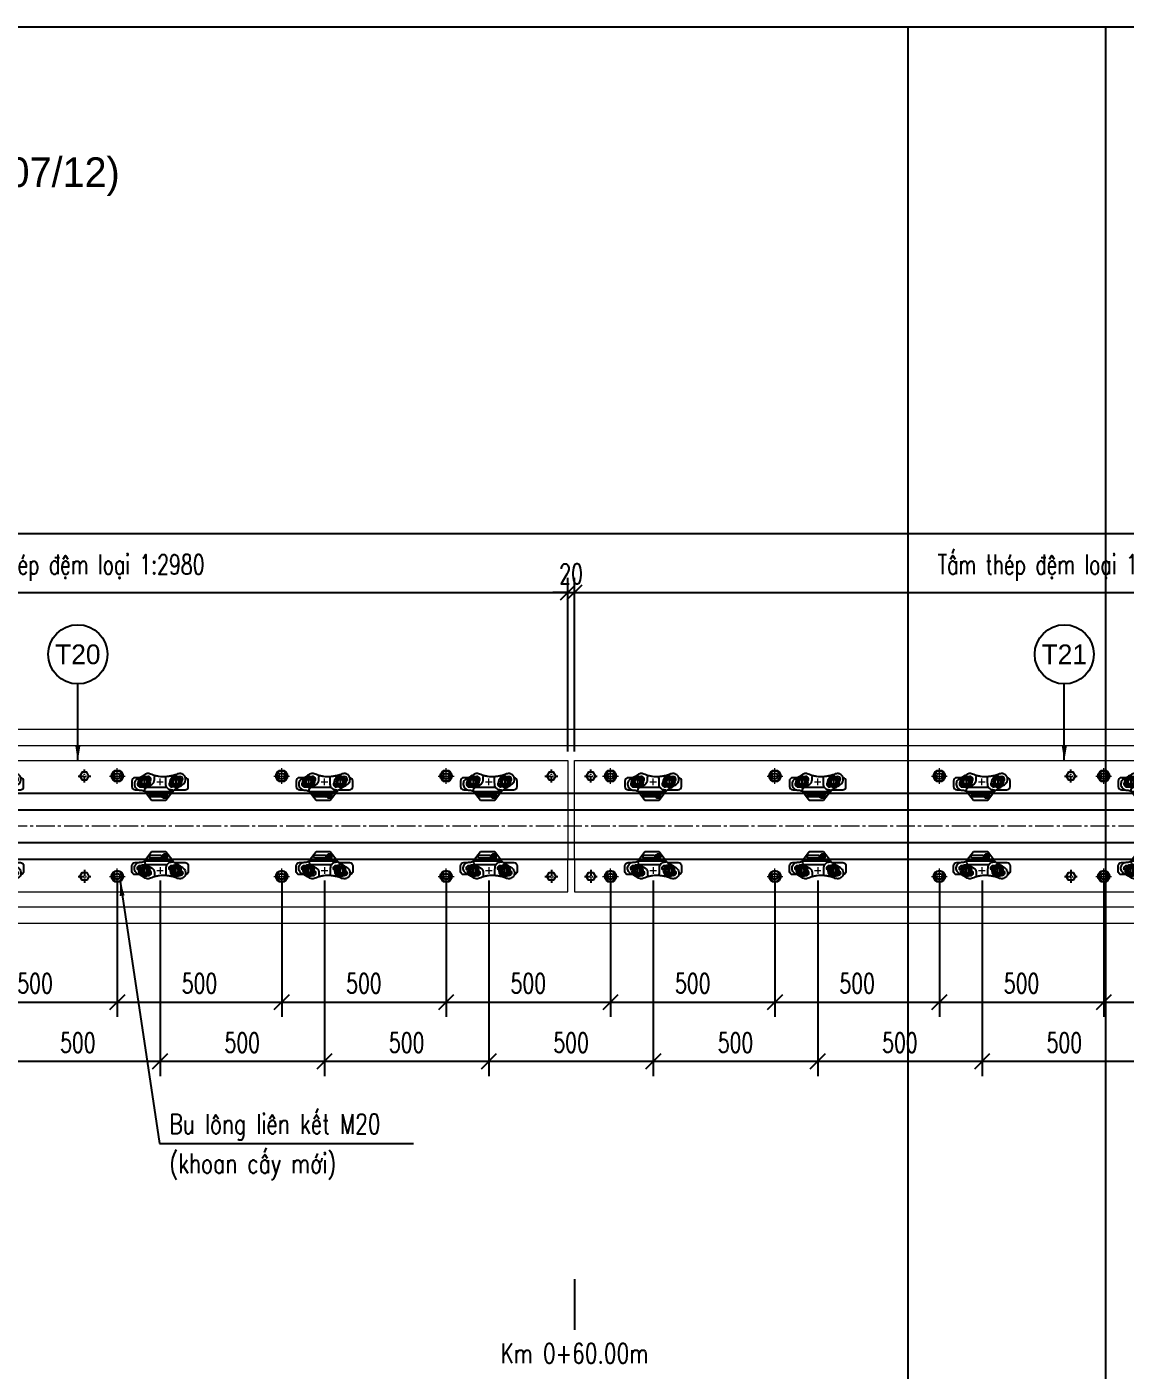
# Model space of a CAD drawing. Header units: millimetres. Extents: x 105795 to 260623, y -660711 to -234400.
# Drawn here: x 193899 to 197239, y -316960 to -312877 of the extents above; entities that cross this region are included whole.
import ezdxf
from ezdxf.enums import TextEntityAlignment as Align

# ---------------------------------------------------------------- set-up
doc = ezdxf.new("R2010")
doc.units = ezdxf.units.MM
doc.header["$LTSCALE"] = 150
doc.header["$MEASUREMENT"] = 0
doc.linetypes.add('CENTER', pattern=[2, 1.25, -0.25, 0.25, -0.25])
doc.linetypes.add('CENTER2', pattern=[1.125, 0.75, -0.125, 0.125, -0.125])
doc.layers.get('Defpoints').update_dxf_attribs({"color": 255})
for name, color, linetype in [('Bulong chinh cao do', 7, 'Continuous'), ('GhichuLytrinh', 2, 'Continuous'), ('PART', 3, 'Continuous'), ('Ray moi', 1, 'Continuous'), ('T-Dim', 8, 'Continuous'), ('T-Hatch', 8, 'Continuous'), ('T-Thay', 3, 'Continuous'), ('T-Truc', 13, 'CENTER2'), ('Tam thep dem', 2, 'Continuous'), ('TEXT', 4, 'Continuous')]:
    doc.layers.add(name, color=color, linetype=linetype)
doc.styles.add('HOA', font='VHAVAN.TTF', dxfattribs={"width": 0.85})
doc.styles.add('THUONG', font='vnsimple.shx', dxfattribs={"width": 0.75})
doc.styles.add('vnsimple', font='vnsimple.shx', dxfattribs={"width": 0.7})
doc.dimstyles.new('30L', dxfattribs={"dimscale": 300, "dimtxt": 0.2, "dimasz": 0.15, "dimexe": 0.15, "dimexo": 0.1, "dimgap": 0.09, "dimtad": 1, "dimdsep": 46, "dimtxsty": 'vnsimple', "dimblk": 'OBLIQUE', "dimcen": 0.09, "dimdle": 0.1, "dimclrd": 256, "dimclre": 256, "dimclrt": 3, "dimadec": 0, "dimazin": 0, "dimtfac": 1, "dimtix": 1, "dimtmove": 1, "dimatfit": 3, "dimfxl": 1, "dimtolj": 1, "dimtzin": 0, "dimarcsym": 0})

# ---------------------------------------------------------------- blocks, each defined once
blk = doc.blocks.new('Bulong M16 chinh cao do')
at = {"layer": 'Bulong chinh cao do', "lineweight": -3}
blk.add_lwpolyline([(-13.9, 0), (-6.9, -12), (6.9, -12), (13.9, 0), (6.9, 12), (-6.9, 12)], close=True, dxfattribs=at)
at = {"layer": 'T-Truc', "color": 250, "linetype": 'CENTER', "lineweight": -3, "ltscale": 0.1}
for p, q in [((-19.4, 0), (19.4, 0)), ((0, -19.4), (0, 19.4))]:
    blk.add_line(p, q, dxfattribs=at)
blk = doc.blocks.new('BU LONG')
at = {"layer": 'PART', "color": 2, "linetype": 'ByBlock', "lineweight": 9, "ltscale": 0.1}
for p, q in [((587063.7, -184968.2), (587063.7, -184920.2)), ((587039.7, -184944.2), (587087.7, -184944.2))]:
    blk.add_line(p, q, dxfattribs=at)
at = {"layer": 'PART', "color": 8, "linetype": 'Continuous'}
blk.add_lwpolyline([(587055.4, -184929.8), (587047.1, -184944.2), (587055.4, -184958.6), (587072.1, -184958.6), (587080.4, -184944.2), (587072.1, -184929.8)], close=True, dxfattribs=at)
at = {"layer": 'PART', "color": 2, "linetype": 'Continuous'}
for radius in [17.6, 8.8]:
    blk.add_circle((587063.7, -184944.2), radius, dxfattribs=at)
blk = doc.blocks.new('coc1')
at = {"layer": 'T-Dim', "color": 250}
for p, q in [((252126.1, -30948.7), (252141.5, -30948.7)), ((252151.5, -30976.2), (252151.5, -31038.5)), ((252171.9, -30984.6), (252171.2, -30984.6)), ((252171.2, -30984.6), (252171.3, -30985.4)), ((252174.9, -30991.4), (252177.5, -30991.4)), ((252177.5, -30983), (252175.9, -30983)), ((252175.9, -30983), (252175.9, -30984.6)), ((252175.9, -30985.9), (252175.9, -30987.5)), ((252177.5, -30987.5), (252175.9, -30987.5)), ((252177.8, -30983.6), (252177.8, -30984.6)), ((252177.8, -30986.9), (252177.8, -30985.9)), ((252178.3, -30984.6), (252178.4, -30984.6)), ((252181.8, -30986.4), (252181.8, -30984)), ((252172.9, -31027.2), (252172.9, -30993.4)), ((252174.9, -31029.2), (252177.5, -31029.2)), ((252179.5, -30993.4), (252179.5, -31027.2)), ((252126.3, -31045.1), (252141.7, -31045.1))]:
    blk.add_line(p, q, dxfattribs=at)
at = {"layer": 'T-Dim', "color": 8}
for p, q in [((252148.7, -30911), (252131.7, -30911)), ((252158.7, -30953.7), (252158.7, -30921)), ((252163.3, -30958.5), (252191, -30979.2)), ((252191, -30979.2), (252191, -31022.5)), ((252191, -31022.5), (252163.3, -31043.3)), ((252121.7, -31059.7), (252121.7, -31073)), ((252158.7, -31073), (252158.7, -31062.1)), ((252131.7, -31083), (252148.7, -31083))]:
    blk.add_line(p, q, dxfattribs=at)
at = {"layer": 'T-Dim', "color": 250}
for points in [[(252147.6, -30948.5), (252140.6, -30936.7), (252126.7, -30936.8), (252120, -30948.9), (252127.1, -30960.8), (252140.9, -30960.6)], [(252147.9, -31044.8), (252140.8, -31033), (252127, -31033.1), (252120.2, -31045.2), (252127.3, -31057.1), (252141.1, -31056.9)]]:
    blk.add_lwpolyline(points, close=True, dxfattribs=at)
blk.add_lwpolyline([(252172.3, -30985.9), (252171.8, -30985.9, -0.402189), (252171.3, -30985.4, -0.402189)], format="xyb", dxfattribs=at)
for points in [[(252171.8, -30984.6), (252171.9, -30984.6)], [(252178.3, -30985.9), (252172.3, -30985.9)], [(252174.6, -30984.6), (252178.3, -30984.6)], [(252178.1, -30984.6), (252179.1, -30984.6)], [(252179.1, -30985.9), (252178.3, -30985.9)]]:
    blk.add_lwpolyline(points, dxfattribs=at)
for centre, radius in [((252133.8, -30949.1), 17.5), ((252133.8, -30948.7), 12), ((252133.8, -30948.7), 8.21), ((252133.8, -30948.7), 7.72), ((252176.2, -30982.5), 7.99), ((252134, -31045.1), 17.7), ((252134, -31045.1), 12), ((252134, -31045.1), 8.58), ((252134, -31045.1), 7.72)]:
    blk.add_circle(centre, radius, dxfattribs=at)
for centre, radius, start, end in [((252126.7, -30936.2), 8.21, 33.8579, 204.33), ((252141.3, -30961.6), 8.21, 217.2187, 24.4659), ((252174.7, -30980.6), 4.86, 309.8531, 235.0368), ((252174.6, -30981), 3.55, 325.9393, 270.8947), ((252174.9, -30993.4), 2, 90, 180), ((252177.5, -30993.4), 2, 0, 90), ((252178.6, -30983.1), 1.56, 288.3305, 324.0231), ((252179, -30987), 1.05, 31.2028, 83.0416), ((252180.9, -30985.2), 1.54, 51.5074, 129.6961), ((252180.9, -30985.2), 1.54, 230.3039, 308.4926), ((252126.6, -31033), 8.58, 40.2477, 202.8953), ((252174.9, -31027.2), 2, 180, 270), ((252177.5, -31027.2), 2, 270, 0), ((252126.6, -31033), 8.58, 243.5906, 244.2653), ((252141.2, -31057), 8.58, 221.8793, 20.5324), ((252141.2, -31057), 8.58, 61.7402, 62.4743)]:
    blk.add_arc(centre, radius, start, end, dxfattribs=at)
at = {"layer": 'T-Dim', "color": 8}
for centre, radius, start, end in [((252131.7, -30921), 10, 90, 172.7502), ((252148.7, -30921), 10, 0, 90), ((252126.6, -31033), 8.58, 358.8777, 359.7675), ((252131.7, -31073), 10, 180, 270), ((252141.2, -31057), 8.58, 179.9374, 180.02), ((252148.7, -31073), 10, 270, 0)]:
    blk.add_arc(centre, radius, start, end, dxfattribs=at)
blk.add_open_spline([(252163.3, -30958.5), (252160.5, -30956.2), (252157.4, -30952.2), (252153.2, -30944.9), (252142, -30926.5), (252136.6, -30921.3), (252129, -30918.9), (252122.3, -30919.2), (252116.3, -30921.6), (252113.2, -30924.9), (252109.9, -30930.5), (252108.9, -30934.1), (252109, -30939.9), (252111.7, -30947.5), (252113.9, -30953.5), (252116, -30959.9), (252117.8, -30970.7), (252118.9, -30980.9), (252119.3, -30990.5), (252118.4, -30998.7), (252116, -31010.1), (252113.9, -31017.1), (252110.2, -31026.3), (252108.6, -31031.1), (252108.6, -31036), (252110, -31039.8), (252119.9, -31056.7), (252121.7, -31059.6), (252124.1, -31064.1), (252128.6, -31071), (252134.1, -31073.9), (252138.8, -31075.4), (252144.9, -31075), (252151.5, -31072.3), (252157.7, -31065.7), (252158.7, -31062.5), (252159.6, -31055.9), (252160.3, -31048.8), (252161.8, -31045.5), (252162.5, -31044.1), (252163.3, -31043.3)], degree=3, knots=[0.587392, 0.587392, 0.587392, 0.587392, 1, 2, 3, 4, 5, 6, 7, 8, 9, 10, 11, 12, 13, 14, 15, 16, 17, 18, 19, 20, 21, 22, 23, 24, 25, 26, 27, 28, 29, 30, 31, 32, 33, 34, 35, 36, 37, 37.680973, 37.680973, 37.680973, 37.680973], dxfattribs=at)
at = {"layer": 'T-Dim', "color": 250}
for points in [[(252163.2, -31042.6), (252163.2, -31038.2), (252163.3, -31005.4), (252163.3, -30985.6), (252163.2, -30962.7), (252163.3, -30959.6), (252163.1, -30959.1), (252162.1, -30958.4), (252161, -30958.3), (252159.8, -30958.4), (252159.3, -30959.4), (252159.2, -30961.2), (252159, -30964), (252158.6, -30966.7), (252158.2, -30968.6), (252157, -30970.9), (252154.7, -30973.5), (252151.8, -30976), (252149.7, -30977.4), (252146.7, -30978.8), (252142.9, -30979.4), (252130.9, -30979.5), (252124.3, -30979.6), (252121.3, -30979.6), (252118.7, -30979.8)], [(252177.8, -30983.6), (252177.8, -30983.2), (252177.7, -30983), (252177.5, -30983)], [(252177.8, -30986.9), (252177.8, -30987.3), (252177.7, -30987.5), (252177.5, -30987.5)], [(252163.2, -31042.6), (252161.8, -31043.7), (252159.6, -31043.5), (252155.8, -31043.3), (252153.2, -31041), (252149.8, -31036.1), (252145.1, -31027.2), (252143.6, -31024.1), (252141.4, -31020.8), (252138.9, -31018.5), (252135.8, -31016.1), (252132.8, -31014.9), (252130.3, -31014.2), (252119.9, -31014.1), (252117.4, -31014.1), (252115.3, -31012.2)]]:
    blk.add_open_spline(points, degree=3, dxfattribs=at)
at = {"layer": 'T-Truc', "color": 250, "lineweight": 9, "ltscale": 30}
for p, q in [((252134, -31007), (252134, -30987)), ((252144, -30997), (252124, -30997))]:
    blk.add_line(p, q, dxfattribs=at)
blk = doc.blocks.new('mnmnbvmnbvmnbmnbbn')
at = {"layer": 'Tam thep dem', "lineweight": 9, "ltscale": 0.5}
for points in [[(0, -300), (0, 0), (2980, 0), (2980, -300)], [(0, -300), (0, -400), (2980, -400), (2980, -300)]]:
    blk.add_lwpolyline(points, dxfattribs=at)
at = {"layer": 'Bulong chinh cao do', "linetype": 'Continuous'}
for p in [(50, -47.5), (1510, -47.5), (2930, -47.5)]:
    blk.add_blockref('Bulong M16 chinh cao do', p, dxfattribs=at)
at = {"layer": 'Bulong chinh cao do', "linetype": 'Continuous', "xscale": -1, "rotation": 180}
for p in [(50, -352.5), (1510, -352.5), (2930, -352.5)]:
    blk.add_blockref('Bulong M16 chinh cao do', p, dxfattribs=at)
at = {"layer": 'PART', "linetype": 'Continuous'}
for p in [(-586953.7, 184896.7), (-586453.7, 184896.7), (-585953.7, 184896.7), (-585453.7, 184896.7), (-584953.7, 184896.7), (-584453.7, 184896.7), (-586953.7, 184591.7), (-586453.7, 184591.7), (-585953.7, 184591.7), (-585453.7, 184591.7), (-584953.7, 184591.7), (-584453.7, 184591.7)]:
    blk.add_blockref('BU LONG', p, dxfattribs=at)
at = {"layer": 'T-Dim', "rotation": 270}
for p in [(31237, 252069), (31737, 252069), (32236.3, 252069, 616), (32737, 252069), (33237, 252069), (33737, 252069)]:
    blk.add_blockref('coc1', p, dxfattribs=at)
at = {"layer": 'T-Dim', "xscale": -1, "rotation": 270}
for p in [(31237, -252469), (31737, -252469), (32236.3, -252469, 616), (32737, -252469), (33237, -252469), (33737, -252469)]:
    blk.add_blockref('coc1', p, dxfattribs=at)
blk = doc.blocks.new('_Oblique')
at = {"color": 0, "linetype": 'ByBlock', "lineweight": -2}
blk.add_line((-0.5, -0.5), (0.5, 0.5), dxfattribs=at)
blk = doc.blocks.new('*D287')
at = {"layer": 'Defpoints', "color": 0, "linetype": 'Continuous', "transparency": 16777216}
for p in [(193674.5, -315447.7), (194174.5, -315447.7), (194174.5, -315841.7)]:
    blk.add_point(p, dxfattribs=at)
at = {"layer": 'T-Dim', "linetype": 'Continuous', "lineweight": -2, "transparency": 16777216}
for p, q in [((193674.5, -315477.7), (193674.5, -315886.7)), ((194174.5, -315477.7), (194174.5, -315886.7)), ((193644.5, -315841.7), (194204.5, -315841.7))]:
    blk.add_line(p, q, dxfattribs=at)
at = {"layer": 'T-Dim', "linetype": 'Continuous', "lineweight": -2, "transparency": 16777216, "xscale": 45, "yscale": 45, "zscale": 45, "rotation": 180}
blk.add_blockref('_Oblique', (193674.5, -315841.7), dxfattribs=at)
at = {"layer": 'T-Dim', "linetype": 'Continuous', "lineweight": -2, "transparency": 16777216, "xscale": 45, "yscale": 45, "zscale": 45}
blk.add_blockref('_Oblique', (194174.5, -315841.7), dxfattribs=at)
at = {"layer": 'T-Dim', "color": 3, "linetype": 'Continuous', "transparency": 16777216, "insert": (193924.5, -315784.7), "char_height": 60, "attachment_point": 5, "style": 'vnsimple'}
blk.add_mtext('\\A1;500', dxfattribs=at)
blk = doc.blocks.new('*D288')
at = {"layer": 'Defpoints', "color": 0, "linetype": 'Continuous', "transparency": 16777216}
for p in [(193804.5, -315441.6), (194304.5, -315441.6), (193804.5, -316021.7)]:
    blk.add_point(p, dxfattribs=at)
at = {"layer": 'T-Dim', "linetype": 'Continuous', "lineweight": -2, "transparency": 16777216}
for p, q in [((193804.5, -315471.6), (193804.5, -316066.7)), ((194304.5, -315471.6), (194304.5, -316066.7)), ((194334.5, -316021.7), (193774.5, -316021.7))]:
    blk.add_line(p, q, dxfattribs=at)
at = {"layer": 'T-Dim', "linetype": 'Continuous', "lineweight": -2, "transparency": 16777216, "xscale": 45, "yscale": 45, "zscale": 45, "rotation": 180}
blk.add_blockref('_Oblique', (193804.5, -316021.7), dxfattribs=at)
at = {"layer": 'T-Dim', "linetype": 'Continuous', "lineweight": -2, "transparency": 16777216, "xscale": 45, "yscale": 45, "zscale": 45}
blk.add_blockref('_Oblique', (194304.5, -316021.7), dxfattribs=at)
at = {"layer": 'T-Dim', "color": 3, "linetype": 'Continuous', "transparency": 16777216, "insert": (194054.5, -315964.7), "char_height": 60, "attachment_point": 5, "style": 'vnsimple'}
blk.add_mtext('\\A1;500', dxfattribs=at)
blk = doc.blocks.new('*D289')
at = {"layer": 'Defpoints', "color": 0, "linetype": 'Continuous', "transparency": 16777216}
for p in [(194174.5, -315447.7), (194674.5, -315447.7), (194674.5, -315841.7)]:
    blk.add_point(p, dxfattribs=at)
at = {"layer": 'T-Dim', "linetype": 'Continuous', "lineweight": -2, "transparency": 16777216}
for p, q in [((194174.5, -315477.7), (194174.5, -315886.7)), ((194674.5, -315477.7), (194674.5, -315886.7)), ((194144.5, -315841.7), (194704.5, -315841.7))]:
    blk.add_line(p, q, dxfattribs=at)
at = {"layer": 'T-Dim', "linetype": 'Continuous', "lineweight": -2, "transparency": 16777216, "xscale": 45, "yscale": 45, "zscale": 45, "rotation": 180}
blk.add_blockref('_Oblique', (194174.5, -315841.7), dxfattribs=at)
at = {"layer": 'T-Dim', "linetype": 'Continuous', "lineweight": -2, "transparency": 16777216, "xscale": 45, "yscale": 45, "zscale": 45}
blk.add_blockref('_Oblique', (194674.5, -315841.7), dxfattribs=at)
at = {"layer": 'T-Dim', "color": 3, "linetype": 'Continuous', "transparency": 16777216, "insert": (194424.5, -315784.7), "char_height": 60, "attachment_point": 5, "style": 'vnsimple'}
blk.add_mtext('\\A1;500', dxfattribs=at)
blk = doc.blocks.new('*D290')
at = {"layer": 'Defpoints', "color": 0, "linetype": 'Continuous', "transparency": 16777216}
for p in [(194304.5, -315441.6), (194804.5, -315441.6), (194304.5, -316021.7)]:
    blk.add_point(p, dxfattribs=at)
at = {"layer": 'T-Dim', "linetype": 'Continuous', "lineweight": -2, "transparency": 16777216}
for p, q in [((194304.5, -315471.6), (194304.5, -316066.7)), ((194804.5, -315471.6), (194804.5, -316066.7)), ((194834.5, -316021.7), (194274.5, -316021.7))]:
    blk.add_line(p, q, dxfattribs=at)
at = {"layer": 'T-Dim', "linetype": 'Continuous', "lineweight": -2, "transparency": 16777216, "xscale": 45, "yscale": 45, "zscale": 45, "rotation": 180}
blk.add_blockref('_Oblique', (194304.5, -316021.7), dxfattribs=at)
at = {"layer": 'T-Dim', "linetype": 'Continuous', "lineweight": -2, "transparency": 16777216, "xscale": 45, "yscale": 45, "zscale": 45}
blk.add_blockref('_Oblique', (194804.5, -316021.7), dxfattribs=at)
at = {"layer": 'T-Dim', "color": 3, "linetype": 'Continuous', "transparency": 16777216, "insert": (194554.5, -315964.7), "char_height": 60, "attachment_point": 5, "style": 'vnsimple'}
blk.add_mtext('\\A1;500', dxfattribs=at)
blk = doc.blocks.new('*D291')
at = {"layer": 'Defpoints', "color": 0, "linetype": 'Continuous', "transparency": 16777216}
for p in [(194674.5, -315447.7), (195174.5, -315447.7), (195174.5, -315841.7)]:
    blk.add_point(p, dxfattribs=at)
at = {"layer": 'T-Dim', "linetype": 'Continuous', "lineweight": -2, "transparency": 16777216}
for p, q in [((194674.5, -315477.7), (194674.5, -315886.7)), ((195174.5, -315477.7), (195174.5, -315886.7)), ((194644.5, -315841.7), (195204.5, -315841.7))]:
    blk.add_line(p, q, dxfattribs=at)
at = {"layer": 'T-Dim', "linetype": 'Continuous', "lineweight": -2, "transparency": 16777216, "xscale": 45, "yscale": 45, "zscale": 45, "rotation": 180}
blk.add_blockref('_Oblique', (194674.5, -315841.7), dxfattribs=at)
at = {"layer": 'T-Dim', "linetype": 'Continuous', "lineweight": -2, "transparency": 16777216, "xscale": 45, "yscale": 45, "zscale": 45}
blk.add_blockref('_Oblique', (195174.5, -315841.7), dxfattribs=at)
at = {"layer": 'T-Dim', "color": 3, "linetype": 'Continuous', "transparency": 16777216, "insert": (194924.5, -315784.7), "char_height": 60, "attachment_point": 5, "style": 'vnsimple'}
blk.add_mtext('\\A1;500', dxfattribs=at)
blk = doc.blocks.new('*D292')
at = {"layer": 'Defpoints', "color": 0, "linetype": 'Continuous', "transparency": 16777216}
for p in [(194804.5, -315441.6), (195304.5, -315441.6), (194804.5, -316021.7)]:
    blk.add_point(p, dxfattribs=at)
at = {"layer": 'T-Dim', "linetype": 'Continuous', "lineweight": -2, "transparency": 16777216}
for p, q in [((194804.5, -315471.6), (194804.5, -316066.7)), ((195304.5, -315471.6), (195304.5, -316066.7)), ((195334.5, -316021.7), (194774.5, -316021.7))]:
    blk.add_line(p, q, dxfattribs=at)
at = {"layer": 'T-Dim', "linetype": 'Continuous', "lineweight": -2, "transparency": 16777216, "xscale": 45, "yscale": 45, "zscale": 45, "rotation": 180}
blk.add_blockref('_Oblique', (194804.5, -316021.7), dxfattribs=at)
at = {"layer": 'T-Dim', "linetype": 'Continuous', "lineweight": -2, "transparency": 16777216, "xscale": 45, "yscale": 45, "zscale": 45}
blk.add_blockref('_Oblique', (195304.5, -316021.7), dxfattribs=at)
at = {"layer": 'T-Dim', "color": 3, "linetype": 'Continuous', "transparency": 16777216, "insert": (195054.5, -315964.7), "char_height": 60, "attachment_point": 5, "style": 'vnsimple'}
blk.add_mtext('\\A1;500', dxfattribs=at)
blk = doc.blocks.new('*D293')
at = {"layer": 'Defpoints', "color": 0, "linetype": 'Continuous', "transparency": 16777216}
for p in [(195174.5, -315447.7), (195674.5, -315447.7), (195674.5, -315841.7)]:
    blk.add_point(p, dxfattribs=at)
at = {"layer": 'T-Dim', "linetype": 'Continuous', "lineweight": -2, "transparency": 16777216}
for p, q in [((195174.5, -315477.7), (195174.5, -315886.7)), ((195674.5, -315477.7), (195674.5, -315886.7)), ((195144.5, -315841.7), (195704.5, -315841.7))]:
    blk.add_line(p, q, dxfattribs=at)
at = {"layer": 'T-Dim', "linetype": 'Continuous', "lineweight": -2, "transparency": 16777216, "xscale": 45, "yscale": 45, "zscale": 45, "rotation": 180}
blk.add_blockref('_Oblique', (195174.5, -315841.7), dxfattribs=at)
at = {"layer": 'T-Dim', "linetype": 'Continuous', "lineweight": -2, "transparency": 16777216, "xscale": 45, "yscale": 45, "zscale": 45}
blk.add_blockref('_Oblique', (195674.5, -315841.7), dxfattribs=at)
at = {"layer": 'T-Dim', "color": 3, "linetype": 'Continuous', "transparency": 16777216, "insert": (195424.5, -315784.7), "char_height": 60, "attachment_point": 5, "style": 'vnsimple'}
blk.add_mtext('\\A1;500', dxfattribs=at)
blk = doc.blocks.new('*D294')
at = {"layer": 'Defpoints', "color": 0, "linetype": 'Continuous', "transparency": 16777216}
for p in [(195304.5, -315441.6), (195804.5, -315441.6), (195304.5, -316021.7)]:
    blk.add_point(p, dxfattribs=at)
at = {"layer": 'T-Dim', "linetype": 'Continuous', "lineweight": -2, "transparency": 16777216}
for p, q in [((195304.5, -315471.6), (195304.5, -316066.7)), ((195804.5, -315471.6), (195804.5, -316066.7)), ((195834.5, -316021.7), (195274.5, -316021.7))]:
    blk.add_line(p, q, dxfattribs=at)
at = {"layer": 'T-Dim', "linetype": 'Continuous', "lineweight": -2, "transparency": 16777216, "xscale": 45, "yscale": 45, "zscale": 45, "rotation": 180}
blk.add_blockref('_Oblique', (195304.5, -316021.7), dxfattribs=at)
at = {"layer": 'T-Dim', "linetype": 'Continuous', "lineweight": -2, "transparency": 16777216, "xscale": 45, "yscale": 45, "zscale": 45}
blk.add_blockref('_Oblique', (195804.5, -316021.7), dxfattribs=at)
at = {"layer": 'T-Dim', "color": 3, "linetype": 'Continuous', "transparency": 16777216, "insert": (195554.5, -315964.7), "char_height": 60, "attachment_point": 5, "style": 'vnsimple'}
blk.add_mtext('\\A1;500', dxfattribs=at)
blk = doc.blocks.new('*D295')
at = {"layer": 'Defpoints', "color": 0, "linetype": 'Continuous', "transparency": 16777216}
for p in [(195674.5, -315447.7), (196174.5, -315447.7), (196174.5, -315841.7)]:
    blk.add_point(p, dxfattribs=at)
at = {"layer": 'T-Dim', "linetype": 'Continuous', "lineweight": -2, "transparency": 16777216}
for p, q in [((195674.5, -315477.7), (195674.5, -315886.7)), ((196174.5, -315477.7), (196174.5, -315886.7)), ((195644.5, -315841.7), (196204.5, -315841.7))]:
    blk.add_line(p, q, dxfattribs=at)
at = {"layer": 'T-Dim', "linetype": 'Continuous', "lineweight": -2, "transparency": 16777216, "xscale": 45, "yscale": 45, "zscale": 45, "rotation": 180}
blk.add_blockref('_Oblique', (195674.5, -315841.7), dxfattribs=at)
at = {"layer": 'T-Dim', "linetype": 'Continuous', "lineweight": -2, "transparency": 16777216, "xscale": 45, "yscale": 45, "zscale": 45}
blk.add_blockref('_Oblique', (196174.5, -315841.7), dxfattribs=at)
at = {"layer": 'T-Dim', "color": 3, "linetype": 'Continuous', "transparency": 16777216, "insert": (195924.5, -315784.7), "char_height": 60, "attachment_point": 5, "style": 'vnsimple'}
blk.add_mtext('\\A1;500', dxfattribs=at)
blk = doc.blocks.new('*D296')
at = {"layer": 'Defpoints', "color": 0, "linetype": 'Continuous', "transparency": 16777216}
for p in [(195804.5, -315441.6), (196304.5, -315441.6), (195804.5, -316021.7)]:
    blk.add_point(p, dxfattribs=at)
at = {"layer": 'T-Dim', "linetype": 'Continuous', "lineweight": -2, "transparency": 16777216}
for p, q in [((195804.5, -315471.6), (195804.5, -316066.7)), ((196304.5, -315471.6), (196304.5, -316066.7)), ((196334.5, -316021.7), (195774.5, -316021.7))]:
    blk.add_line(p, q, dxfattribs=at)
at = {"layer": 'T-Dim', "linetype": 'Continuous', "lineweight": -2, "transparency": 16777216, "xscale": 45, "yscale": 45, "zscale": 45, "rotation": 180}
blk.add_blockref('_Oblique', (195804.5, -316021.7), dxfattribs=at)
at = {"layer": 'T-Dim', "linetype": 'Continuous', "lineweight": -2, "transparency": 16777216, "xscale": 45, "yscale": 45, "zscale": 45}
blk.add_blockref('_Oblique', (196304.5, -316021.7), dxfattribs=at)
at = {"layer": 'T-Dim', "color": 3, "linetype": 'Continuous', "transparency": 16777216, "insert": (196054.5, -315964.7), "char_height": 60, "attachment_point": 5, "style": 'vnsimple'}
blk.add_mtext('\\A1;500', dxfattribs=at)
blk = doc.blocks.new('*D297')
at = {"layer": 'Defpoints', "color": 0, "linetype": 'Continuous', "transparency": 16777216}
for p in [(196174.5, -315447.7), (196674.5, -315447.7), (196674.5, -315841.7)]:
    blk.add_point(p, dxfattribs=at)
at = {"layer": 'T-Dim', "linetype": 'Continuous', "lineweight": -2, "transparency": 16777216}
for p, q in [((196174.5, -315477.7), (196174.5, -315886.7)), ((196674.5, -315477.7), (196674.5, -315886.7)), ((196144.5, -315841.7), (196704.5, -315841.7))]:
    blk.add_line(p, q, dxfattribs=at)
at = {"layer": 'T-Dim', "linetype": 'Continuous', "lineweight": -2, "transparency": 16777216, "xscale": 45, "yscale": 45, "zscale": 45, "rotation": 180}
blk.add_blockref('_Oblique', (196174.5, -315841.7), dxfattribs=at)
at = {"layer": 'T-Dim', "linetype": 'Continuous', "lineweight": -2, "transparency": 16777216, "xscale": 45, "yscale": 45, "zscale": 45}
blk.add_blockref('_Oblique', (196674.5, -315841.7), dxfattribs=at)
at = {"layer": 'T-Dim', "color": 3, "linetype": 'Continuous', "transparency": 16777216, "insert": (196424.5, -315784.7), "char_height": 60, "attachment_point": 5, "style": 'vnsimple'}
blk.add_mtext('\\A1;500', dxfattribs=at)
blk = doc.blocks.new('*D298')
at = {"layer": 'Defpoints', "color": 0, "linetype": 'Continuous', "transparency": 16777216}
for p in [(196304.5, -315441.6), (196804.5, -315441.6), (196304.5, -316021.7)]:
    blk.add_point(p, dxfattribs=at)
at = {"layer": 'T-Dim', "linetype": 'Continuous', "lineweight": -2, "transparency": 16777216}
for p, q in [((196304.5, -315471.6), (196304.5, -316066.7)), ((196804.5, -315471.6), (196804.5, -316066.7)), ((196834.5, -316021.7), (196274.5, -316021.7))]:
    blk.add_line(p, q, dxfattribs=at)
at = {"layer": 'T-Dim', "linetype": 'Continuous', "lineweight": -2, "transparency": 16777216, "xscale": 45, "yscale": 45, "zscale": 45, "rotation": 180}
blk.add_blockref('_Oblique', (196304.5, -316021.7), dxfattribs=at)
at = {"layer": 'T-Dim', "linetype": 'Continuous', "lineweight": -2, "transparency": 16777216, "xscale": 45, "yscale": 45, "zscale": 45}
blk.add_blockref('_Oblique', (196804.5, -316021.7), dxfattribs=at)
at = {"layer": 'T-Dim', "color": 3, "linetype": 'Continuous', "transparency": 16777216, "insert": (196554.5, -315964.7), "char_height": 60, "attachment_point": 5, "style": 'vnsimple'}
blk.add_mtext('\\A1;500', dxfattribs=at)
blk = doc.blocks.new('*D299')
at = {"layer": 'Defpoints', "color": 0, "linetype": 'Continuous', "transparency": 16777216}
for p in [(196674.5, -315447.7), (197174.5, -315447.7), (197174.5, -315841.7)]:
    blk.add_point(p, dxfattribs=at)
at = {"layer": 'T-Dim', "linetype": 'Continuous', "lineweight": -2, "transparency": 16777216}
for p, q in [((196674.5, -315477.7), (196674.5, -315886.7)), ((197174.5, -315477.7), (197174.5, -315886.7)), ((196644.5, -315841.7), (197204.5, -315841.7))]:
    blk.add_line(p, q, dxfattribs=at)
at = {"layer": 'T-Dim', "linetype": 'Continuous', "lineweight": -2, "transparency": 16777216, "xscale": 45, "yscale": 45, "zscale": 45, "rotation": 180}
blk.add_blockref('_Oblique', (196674.5, -315841.7), dxfattribs=at)
at = {"layer": 'T-Dim', "linetype": 'Continuous', "lineweight": -2, "transparency": 16777216, "xscale": 45, "yscale": 45, "zscale": 45}
blk.add_blockref('_Oblique', (197174.5, -315841.7), dxfattribs=at)
at = {"layer": 'T-Dim', "color": 3, "linetype": 'Continuous', "transparency": 16777216, "insert": (196924.5, -315784.7), "char_height": 60, "attachment_point": 5, "style": 'vnsimple'}
blk.add_mtext('\\A1;500', dxfattribs=at)
blk = doc.blocks.new('*D300')
at = {"layer": 'Defpoints', "color": 0, "linetype": 'Continuous', "transparency": 16777216}
for p in [(196804.5, -315441.6), (197304.5, -315441.6), (196804.5, -316021.7)]:
    blk.add_point(p, dxfattribs=at)
at = {"layer": 'T-Dim', "linetype": 'Continuous', "lineweight": -2, "transparency": 16777216}
for p, q in [((196804.5, -315471.6), (196804.5, -316066.7)), ((197304.5, -315471.6), (197304.5, -316066.7)), ((197334.5, -316021.7), (196774.5, -316021.7))]:
    blk.add_line(p, q, dxfattribs=at)
at = {"layer": 'T-Dim', "linetype": 'Continuous', "lineweight": -2, "transparency": 16777216, "xscale": 45, "yscale": 45, "zscale": 45, "rotation": 180}
blk.add_blockref('_Oblique', (196804.5, -316021.7), dxfattribs=at)
at = {"layer": 'T-Dim', "linetype": 'Continuous', "lineweight": -2, "transparency": 16777216, "xscale": 45, "yscale": 45, "zscale": 45}
blk.add_blockref('_Oblique', (197304.5, -316021.7), dxfattribs=at)
at = {"layer": 'T-Dim', "color": 3, "linetype": 'Continuous', "transparency": 16777216, "insert": (197054.5, -315964.7), "char_height": 60, "attachment_point": 5, "style": 'vnsimple'}
blk.add_mtext('\\A1;500', dxfattribs=at)
blk = doc.blocks.new('*D301')
at = {"layer": 'Defpoints', "color": 0, "linetype": 'Continuous', "transparency": 16777216}
for p in [(197174.5, -315447.7), (197674.5, -315447.7), (197674.5, -315841.7)]:
    blk.add_point(p, dxfattribs=at)
at = {"layer": 'T-Dim', "linetype": 'Continuous', "lineweight": -2, "transparency": 16777216}
for p, q in [((197174.5, -315477.7), (197174.5, -315886.7)), ((197674.5, -315477.7), (197674.5, -315886.7)), ((197144.5, -315841.7), (197704.5, -315841.7))]:
    blk.add_line(p, q, dxfattribs=at)
at = {"layer": 'T-Dim', "linetype": 'Continuous', "lineweight": -2, "transparency": 16777216, "xscale": 45, "yscale": 45, "zscale": 45, "rotation": 180}
blk.add_blockref('_Oblique', (197174.5, -315841.7), dxfattribs=at)
at = {"layer": 'T-Dim', "linetype": 'Continuous', "lineweight": -2, "transparency": 16777216, "xscale": 45, "yscale": 45, "zscale": 45}
blk.add_blockref('_Oblique', (197674.5, -315841.7), dxfattribs=at)
at = {"layer": 'T-Dim', "color": 3, "linetype": 'Continuous', "transparency": 16777216, "insert": (197424.5, -315784.7), "char_height": 60, "attachment_point": 5, "style": 'vnsimple'}
blk.add_mtext('\\A1;500', dxfattribs=at)
blk = doc.blocks.new('*D487')
at = {"layer": 'Defpoints', "color": 0, "transparency": 16777216}
for p in [(195544.5, -314596.7), (192564.5, -315109.4), (195544.5, -315109.4)]:
    blk.add_point(p, dxfattribs=at)
at = {"layer": 'T-Dim', "lineweight": -2, "transparency": 16777216}
for p, q in [((192564.5, -315079.4), (192564.5, -314551.7)), ((195544.5, -315079.4), (195544.5, -314551.7)), ((192534.5, -314596.7), (195574.5, -314596.7))]:
    blk.add_line(p, q, dxfattribs=at)
at = {"layer": 'T-Dim', "lineweight": -2, "transparency": 16777216, "xscale": 45, "yscale": 45, "zscale": 45, "rotation": 180}
blk.add_blockref('_Oblique', (192564.5, -314596.7), dxfattribs=at)
at = {"layer": 'T-Dim', "lineweight": -2, "transparency": 16777216, "xscale": 45, "yscale": 45, "zscale": 45}
blk.add_blockref('_Oblique', (195544.5, -314596.7), dxfattribs=at)
at = {"layer": 'T-Dim', "color": 3, "transparency": 16777216, "insert": (194054.5, -314521.1), "char_height": 60, "attachment_point": 5, "style": 'vnsimple'}
blk.add_mtext('\\A1;TÊm thÐp ®Öm lo¹i 1:2980', dxfattribs=at)
blk = doc.blocks.new('*D488')
at = {"layer": 'Defpoints', "color": 0, "linetype": 'Continuous', "transparency": 16777216}
for p in [(195564.5, -314596.7), (195544.5, -315106.7), (195564.5, -315106.7)]:
    blk.add_point(p, dxfattribs=at)
at = {"layer": 'T-Dim', "linetype": 'Continuous', "lineweight": -2, "transparency": 16777216}
for p, q in [((195544.5, -315076.7), (195544.5, -314551.7)), ((195564.5, -315076.7), (195564.5, -314551.7)), ((195544.5, -314596.7), (195499.5, -314596.7)), ((195544.5, -314596.7), (195564.5, -314596.7)), ((195564.5, -314596.7), (195609.5, -314596.7))]:
    blk.add_line(p, q, dxfattribs=at)
at = {"layer": 'T-Dim', "linetype": 'Continuous', "lineweight": -2, "transparency": 16777216, "xscale": 45, "yscale": 45, "zscale": 45}
blk.add_blockref('_Oblique', (195544.5, -314596.7), dxfattribs=at)
at = {"layer": 'T-Dim', "linetype": 'Continuous', "lineweight": -2, "transparency": 16777216, "xscale": 45, "yscale": 45, "zscale": 45, "rotation": 180}
blk.add_blockref('_Oblique', (195564.5, -314596.7), dxfattribs=at)
at = {"layer": 'T-Dim', "color": 3, "linetype": 'Continuous', "transparency": 16777216, "insert": (195554.5, -314539.7), "char_height": 60, "attachment_point": 5, "style": 'vnsimple'}
blk.add_mtext('\\A1;20', dxfattribs=at)
blk = doc.blocks.new('*D489')
at = {"layer": 'Defpoints', "color": 0, "transparency": 16777216}
for p in [(198544.5, -314596.7), (195564.5, -315109.4), (198544.5, -315109.4)]:
    blk.add_point(p, dxfattribs=at)
at = {"layer": 'T-Dim', "lineweight": -2, "transparency": 16777216}
for p, q in [((195564.5, -315079.4), (195564.5, -314551.7)), ((198544.5, -315079.4), (198544.5, -314551.7)), ((195534.5, -314596.7), (198574.5, -314596.7))]:
    blk.add_line(p, q, dxfattribs=at)
at = {"layer": 'T-Dim', "lineweight": -2, "transparency": 16777216, "xscale": 45, "yscale": 45, "zscale": 45, "rotation": 180}
blk.add_blockref('_Oblique', (195564.5, -314596.7), dxfattribs=at)
at = {"layer": 'T-Dim', "lineweight": -2, "transparency": 16777216, "xscale": 45, "yscale": 45, "zscale": 45}
blk.add_blockref('_Oblique', (198544.5, -314596.7), dxfattribs=at)
at = {"layer": 'T-Dim', "color": 3, "transparency": 16777216, "insert": (197054.5, -314521.1), "char_height": 60, "attachment_point": 5, "style": 'vnsimple'}
blk.add_mtext('\\A1;TÊm thÐp ®Öm lo¹i 1:2980', dxfattribs=at)
blk = doc.blocks.new('*D546')
at = {"layer": 'Defpoints', "color": 0, "transparency": 16777216}
for p in [(204379.5, -314416.7), (192539.5, -315206.7), (204379.5, -315206.7)]:
    blk.add_point(p, dxfattribs=at)
at = {"layer": 'T-Hatch', "lineweight": -2, "transparency": 16777216}
for p, q in [((192539.5, -315176.7), (192539.5, -314371.7)), ((204379.5, -315176.7), (204379.5, -314371.7)), ((192509.5, -314416.7), (204409.5, -314416.7))]:
    blk.add_line(p, q, dxfattribs=at)
at = {"layer": 'T-Hatch', "lineweight": -2, "transparency": 16777216, "xscale": 45, "yscale": 45, "zscale": 45, "rotation": 180}
blk.add_blockref('_Oblique', (192539.5, -314416.7), dxfattribs=at)
at = {"layer": 'T-Hatch', "lineweight": -2, "transparency": 16777216, "xscale": 45, "yscale": 45, "zscale": 45}
blk.add_blockref('_Oblique', (204379.5, -314416.7), dxfattribs=at)
at = {"layer": 'T-Hatch', "color": 3, "transparency": 16777216, "insert": (198459.5, -314344), "char_height": 60, "attachment_point": 5, "style": 'vnsimple'}
blk.add_mtext('\\A1;Thanh ray tËn dông l¹i (ray S6):11840', dxfattribs=at)
blk = doc.blocks.new('Chi dan')
at = {"layer": 'T-Dim'}
blk.add_leader([(0, -245), (0, -10)], dimstyle='30L', override={"dimgap": 0.09, "dimtad": 0}, dxfattribs=at)
blk.add_wipeout([(68.5, 138.4), (60.6, 146.5), (51.8, 153.6), (42.2, 159.5), (31.9, 164.2), (21.1, 167.5), (10, 169.4), (-1.3, 170), (-12.6, 169.1), (-23.7, 166.8), (-34.4, 163.2), (-44.5, 158.2), (-54, 152), (-62.6, 144.7), (-70.2, 136.3), (-76.7, 127.1), (-82, 117.1), (-86, 106.5), (-88.6, 95.5), (-89.9, 84.3), (-89.7, 73), (-88.1, 61.8), (-85.2, 50.9), (-80.9, 40.5), (-75.3, 30.7), (-68.5, 21.6), (-60.6, 13.5), (-51.8, 6.4), (-42.2, 0.5), (-31.9, -4.2), (-21.1, -7.5), (-10, -9.4), (1.3, -10), (12.6, -9.1), (23.7, -6.8), (34.4, -3.2), (44.5, 1.8), (54, 8), (62.6, 15.3), (70.2, 23.7), (76.7, 32.9), (82, 42.9), (86, 53.5), (88.6, 64.5), (89.9, 75.7), (89.7, 87), (88.1, 98.2), (85.2, 109.1), (80.9, 119.5), (75.3, 129.3)]).dxf.layer = 'T-Dim'
blk.add_circle((0, 80), 90, dxfattribs=at)

msp = doc.modelspace()

# ---------------------------------------------------------------- linework, layer by layer
at = {"layer": 'GhichuLytrinh', "color": 8}
msp.add_line((195564.457, -316683.657), (195564.457, -316837.371), dxfattribs=at)
at = {"layer": 'Ray moi', "linetype": 'Continuous'}
for p, q in [((192539.457, -315206.746), (204379.457, -315206.746)), ((192539.457, -315256.746), (204379.457, -315256.746)), ((192539.457, -315356.746), (204379.457, -315356.746)), ((192539.457, -315406.746), (204379.457, -315406.746))]:
    msp.add_line(p, q, dxfattribs=at)
at = {"layer": 'T-Thay', "color": 3, "lineweight": 13}
for p, q in [((135564.457, -315011.746), (235524.457, -315011.746)), ((135564.457, -315601.746), (235524.457, -315601.746))]:
    msp.add_line(p, q, dxfattribs=at)
at = {"layer": 'T-Thay', "color": 7, "lineweight": 13}
for p, q in [((135564.457, -315061.746), (235524.457, -315061.746)), ((135564.457, -315551.746), (235524.457, -315551.746))]:
    msp.add_line(p, q, dxfattribs=at)
at = {"layer": 'T-Truc', "lineweight": 9, "ltscale": 0.5}
msp.add_line((239884.457, -315306.746), (135564.457, -315306.746), dxfattribs=at)

# ---------------------------------------------------------------- block references
at = {"linetype": 'Continuous'}
for p in [(192564.457, -315106.746), (195564.457, -315106.746)]:
    msp.add_blockref('mnmnbvmnbvmnbmnbbn', p, dxfattribs=at)

# ---------------------------------------------------------------- texts
at = {"layer": 'TEXT', "style": 'HOA'}
msp.add_text('mÆt b»ng CHI TIÕT ray cÇn trôc A100 SAU KHI DI DêI (07/12)', height=90, dxfattribs=at).set_placement((192304.655, -313318.75), align=Align.MIDDLE_CENTER)
at = {"layer": 'TEXT', "style": 'THUONG', "width": 0.75}
for s, p in [('Bu l«ng liªn kÕt M20', (194332.807, -316241.744)), ('(khoan cÊy míi)', (194332.807, -316361.744))]:
    msp.add_text(s, height=60, dxfattribs=at).set_placement(p)
msp.add_text('Km 0+60.00m', height=60, dxfattribs=at).set_placement((195564.457, -316909.332), align=Align.MIDDLE_CENTER)

# ---------------------------------------------------------------- dimensions: what is measured, and where the dimension line sits
at = {"layer": 'T-Dim', "linetype": 'Continuous'}
for base, p1, p2, picture, middle in [((195564.457, -314596.688), (195544.457, -315106.746), (195564.457, -315106.746), '*D488', (195554.457, -314539.688)), ((194174.457, -315841.744), (193674.457, -315447.718), (194174.457, -315447.718), '*D287', (193924.457, -315784.744)), ((193804.457, -316021.744), (194304.457, -315441.561), (193804.457, -315441.561), '*D288', (194054.457, -315964.744)), ((194674.457, -315841.744), (194174.457, -315447.718), (194674.457, -315447.718), '*D289', (194424.457, -315784.744)), ((194304.457, -316021.744), (194804.457, -315441.561), (194304.457, -315441.561), '*D290', (194554.457, -315964.744)), ((195174.457, -315841.744), (194674.457, -315447.718), (195174.457, -315447.718), '*D291', (194924.457, -315784.744)), ((194804.457, -316021.744), (195304.457, -315441.561), (194804.457, -315441.561), '*D292', (195054.457, -315964.744)), ((195674.457, -315841.744), (195174.457, -315447.718), (195674.457, -315447.718), '*D293', (195424.457, -315784.744)), ((195304.457, -316021.744), (195804.457, -315441.561), (195304.457, -315441.561), '*D294', (195554.457, -315964.744)), ((196174.457, -315841.744), (195674.457, -315447.718), (196174.457, -315447.718), '*D295', (195924.457, -315784.744)), ((195804.457, -316021.744), (196304.457, -315441.561), (195804.457, -315441.561), '*D296', (196054.457, -315964.744)), ((196674.457, -315841.744), (196174.457, -315447.718), (196674.457, -315447.718), '*D297', (196424.457, -315784.744)), ((196304.457, -316021.744), (196804.457, -315441.561), (196304.457, -315441.561), '*D298', (196554.457, -315964.744)), ((197174.457, -315841.744), (196674.457, -315447.718), (197174.457, -315447.718), '*D299', (196924.457, -315784.744)), ((196804.457, -316021.744), (197304.457, -315441.561), (196804.457, -315441.561), '*D300', (197054.457, -315964.744)), ((197674.457, -315841.744), (197174.457, -315447.718), (197674.457, -315447.718), '*D301', (197424.457, -315784.744))]:
    dim = msp.add_linear_dim(base=base, p1=p1, p2=p2, dimstyle='30L', dxfattribs=at)
    dim.commit()
    dim.dimension.update_dxf_attribs({"geometry": picture, "text_midpoint": middle})

# ---------------------------------------------------------------- leaders
msp.add_leader([(194182.771, -315473.646), (194302.807, -316271.744), (195074.837, -316271.744)], dimstyle='30L', override={"dimtad": 0}, dxfattribs=at)

# ---------------------------------------------------------------- next in the draw order: block references
at = {"layer": 'T-Dim'}
for p in [(194054.457, -314864.386), (197054.457, -314864.386)]:
    msp.add_blockref('Chi dan', p, dxfattribs=at)

# ---------------------------------------------------------------- next in the draw order: linework, layer by layer
at = {"layer": 'Defpoints', "linetype": 'Continuous'}
for points in [[(187429.655, -312876.997), (197179.655, -312876.997), (197179.655, -321276.997), (187429.655, -321276.997)], [(196579.655, -312876.997), (206329.655, -312876.997), (206329.655, -321276.997), (196579.655, -321276.997)]]:
    msp.add_lwpolyline(points, close=True, dxfattribs=at)

# ---------------------------------------------------------------- next in the draw order: texts
at = {"layer": 'TEXT', "style": 'HOA'}
for s, p in [('T20', (194054.44, -314784.386)), ('T21', (197054.44, -314784.386))]:
    msp.add_text(s, height=60, dxfattribs=at).set_placement(p, align=Align.MIDDLE_CENTER)

# ---------------------------------------------------------------- next in the draw order: dimensions: what is measured, and where the dimension line sits
at = {"layer": 'T-Dim'}
for base, p1, p2, picture, middle in [((195544.457, -314596.688), (192564.457, -315109.386), (195544.457, -315109.386), '*D487', (194054.457, -314521.116)), ((198544.457, -314596.688), (195564.457, -315109.386), (198544.457, -315109.386), '*D489', (197054.457, -314521.116))]:
    dim = msp.add_linear_dim(base=base, p1=p1, p2=p2, text='TÊm thÐp ®Öm lo¹i 1:<>', dimstyle='30L', dxfattribs=at)
    dim.commit()
    dim.dimension.update_dxf_attribs({"geometry": picture, "text_midpoint": middle})
at = {"layer": 'T-Hatch'}
dim = msp.add_linear_dim(base=(204379.457, -314416.688), p1=(192539.457, -315206.746), p2=(204379.457, -315206.746), text='Thanh ray tËn dông l¹i (ray S6):<>', dimstyle='30L', dxfattribs=at)
dim.commit()
dim.dimension.update_dxf_attribs({"geometry": '*D546', "text_midpoint": (198459.457, -314343.974)})

doc.saveas('drawing.dxf')
